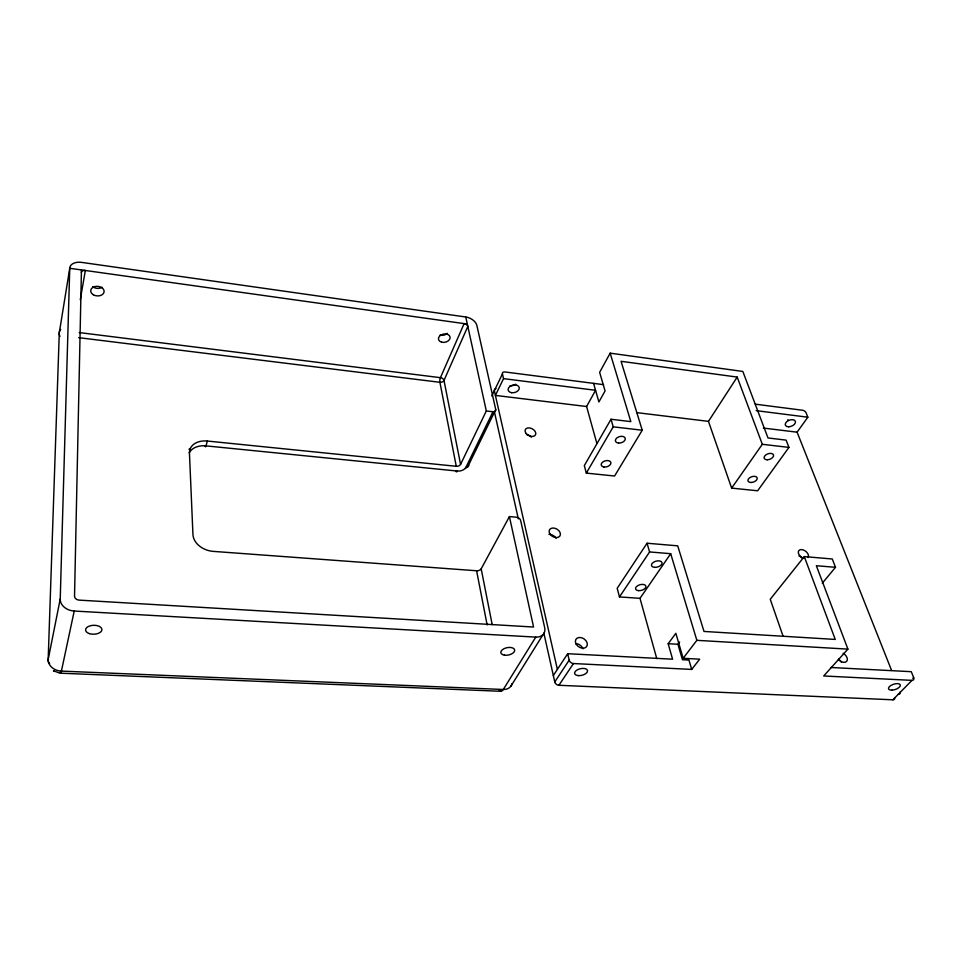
<?xml version="1.0" encoding="UTF-8"?>
<svg xmlns="http://www.w3.org/2000/svg" width="962" height="962" viewBox="0 0 962 962"><rect width="100%" height="100%" fill="white"/><g stroke="black" fill="none" stroke-linecap="round" stroke-linejoin="round"><path stroke-width="1.44" d="M81.445 269.925L74.531 596.139A4.714 3.68 7.2 0 0 79.173 600.12L533.573 627.032L509.415 516.594L516.462 517.219A3.812 2.694 28.7 0 1 520.634 520.502L544.696 627.693A12.157 9.079 32.1 0 1 535.774 637.109L503.294 689.489A11.676 4.281 -87.5 0 1 499.194 690.223M49.603 663.552A13.576 7.179 -1.2 0 1 48.172 659.535L60.233 599.001L69.745 268.29A11.845 7.492 12.6 0 1 81.614 262.385L465.764 316.991A10.233 6.433 24.4 0 1 476.851 325.409L495.731 409.535L468.638 465.007A10.305 6.578 -11 0 1 465.295 468.482M80.279 299.771L85.341 270.478A3.944 2.501 12.7 0 0 81.397 272.462M60.233 599.001A14.202 11.111 6.8 0 0 74.218 611.038L61.412 671.103A13.083 1.094 -85.2 0 1 60.281 672.065M465.764 316.991L486.315 410.978L460.57 464.393A3.451 2.201 -11 0 1 456.265 466.293L207.359 441.041L205.988 445.875A18.855 13.612 15.3 0 0 189.201 452.886M491.81 395.983L502.429 373.917A3.271 2.104 26.1 0 1 504.906 371.957L603.631 384.656M502.429 373.917L503.523 378.631L495.418 395.406L586.592 406.517L596.873 443.47M205.195 445.995A3.656 0.601 -84.4 0 0 205.988 445.875L457.359 471.055A6.878 4.377 -11.1 0 0 465.945 467.279L492.989 411.76A3.571 2.369 26.1 0 0 495.731 409.535M207.359 441.041A18.915 13.612 15.4 0 0 189.442 453.042L192.941 534.487A19.733 14.959 15.2 0 0 213.287 551.382L476.599 570.767A3.656 2.116 -11.2 0 0 481.18 568.843L509.415 516.594M610.161 353.162L630.832 421.621L611.014 419.252L584.319 465.596L586.327 473.112L614.574 476.022L642.231 430.23L621.067 361.303L737.193 377.08L708.465 421.368L731.637 488.107L757.635 490.788L788.936 447.402L786.11 440.115L768.001 437.963L742.832 371.44L610.161 353.162L599.639 372.33L605.074 390.945L598.905 401.96L593.578 383.369M586.592 406.517L595.562 390.295L503.523 378.631M586.327 473.112L613.215 426.827L611.014 419.252M510.918 686.183L543.025 634.595M553.33 675.552L567.688 653.703L672.594 659.198L668.169 643.722L675.853 633.321L683.152 658.297L699.675 659.174L691.702 669.42L573.448 663.539A3.86 2.886 34.6 0 1 569.191 660.136L567.688 653.703M894.768 698.063A3.559 2.285 42.1 0 1 892.868 699.795L558.91 685.281A3.776 2.874 34.9 0 1 554.761 681.938L569.191 660.136M822.269 583.249L835.509 567.303L832.274 558.982L804.292 556.601L835.244 639.429L703.992 631.445L677.717 545.839L647.053 543.229L617.183 588.311L619.48 596.921L639.995 598.34L670.694 553.691L649.591 551.947L619.48 596.921M558.91 685.281L573.448 663.539M731.637 488.107L762.313 444.288L737.193 377.08M891.546 670.358L797.089 432.178L807.852 417.207L806.06 412.782A3.03 1.768 33.5 0 0 802.609 410.257L755.242 404.16M691.702 669.42L688.948 660.052L682.431 659.716L677.933 644.275L679.653 641.979M683.152 658.297L696.849 640.331L670.694 553.691M804.292 556.601L770.249 599.266L782.96 635.882M835.509 567.303L816.353 565.728L847.907 649.122L823.712 675.973L912 680.362A3.62 2.285 41.7 0 0 913.659 677.561L911.279 671.692L830.867 667.484M912.794 678.438L913.659 677.561M892.868 699.795L912 680.362M60.63 673.196L500.865 691.293M668.169 643.722L677.933 644.275M74.218 611.038L535.774 637.109M696.849 640.331L847.907 649.122M486.315 410.978L492.989 411.76M613.215 426.827L642.231 430.23M762.313 444.288L788.936 447.402M636.916 412.65L708.465 421.368M763.371 428.066L797.089 432.178M78.668 337.65L439.911 382.299A3.283 2.249 -10.8 0 0 443.999 380.423L467.821 326.431A3.415 2.152 24.4 0 0 464.117 323.617L440.44 377.669A3.295 1.034 -83.2 0 0 439.911 382.299L456.265 466.293M79.173 332.563L440.44 377.669A3.295 2.177 24.1 0 1 443.999 380.423L460.57 464.393M756.144 410.642L807.852 417.207M467.304 324.062L69.745 268.29L59.295 332.708L48.172 659.535A13.504 10.907 4.4 0 0 61.412 671.103L503.294 689.489A11.604 9.031 32.5 0 0 512.049 683.669M59.62 673.111L53.463 670.767L54.365 671.223M647.053 543.229L649.591 551.947M639.995 598.34L656.769 658.585M557.383 669.396L494.348 390.704A3.235 2.116 26 0 1 496.019 388.72M494.444 411.952L518.326 518.855M543.843 633.092L554.761 681.938M481.18 568.843L492.195 624.651M476.599 570.767L487.145 624.939M803.691 558.321A5.76 3.644 36.8 0 1 798.328 551.791A5.76 3.644 36.8 0 1 804.809 550.673A5.76 3.644 36.8 0 1 808.008 557.575M843.169 653.282A6.169 4.016 40.3 0 1 846.752 661.243A6.169 4.016 40.3 0 1 838.371 659.379M798.989 555.916A5.736 3.644 36.9 0 1 802.26 558.225M838.611 659.259A6.133 4.016 40.4 0 1 841.485 662.313M526.515 434.475A5.724 3.824 27.6 0 1 531.252 437.217M548.929 534.391A6.061 4.281 30.3 0 1 556.048 538.287M575.997 643.638A6.445 4.786 34.3 0 1 582.96 648.821M515.788 384.187A5.664 3.824 -13.6 0 1 510.113 385.702M788.118 419.853A5.351 3.211 -21.2 0 1 787.601 419.985M900.095 692.039A3.571 2.285 42 0 1 898.255 694.311M102.092 287.289A6.71 4.81 5.2 0 1 92.665 286.712M447.342 333.345A5.892 4.185 -11.2 0 1 440.091 335.065M468.638 465.007A3.427 2.381 25.9 0 1 465.945 467.279M59.981 336.399A11.303 7.78 4.8 0 1 59.295 332.708A11.34 7.504 11.4 0 1 60.678 329.401M457.359 471.055A3.427 1.13 -84.3 0 1 455.844 470.887M188.973 449.362A22.571 16.318 15.3 0 1 189.767 448.797M576.046 643.939A6.481 4.786 34.3 0 0 586.423 646.861A6.481 4.786 34.3 0 0 581.601 637.734A6.481 4.786 34.3 0 0 576.046 643.939M526.19 433.561A5.748 3.824 27.6 0 0 535.437 434.992A5.748 3.824 27.6 0 0 529.689 427.934A5.748 3.824 27.6 0 0 526.19 433.561M549.987 534.066A6.085 4.281 30.3 0 0 559.812 536.171A6.085 4.281 30.3 0 0 554.485 528.15A6.085 4.281 30.3 0 0 549.987 534.066M751.082 482.491A4.846 2.802 -19.2 0 0 757.166 477.813A4.846 2.802 -19.2 0 0 749.518 477.886A4.846 2.802 -19.2 0 0 751.082 482.491M767.243 459.776A4.942 2.898 -19.9 0 0 773.496 454.942A4.942 2.898 -19.9 0 0 765.728 454.99A4.942 2.898 -19.9 0 0 767.243 459.776M618.602 443.061A5.099 3.199 -16.4 0 0 625.24 438.299A5.099 3.199 -16.4 0 0 617.171 437.71A5.099 3.199 -16.4 0 0 618.602 443.061M603.932 467.003A5.002 3.09 -15.7 0 0 610.93 462.758A5.002 3.09 -15.7 0 0 603.318 461.652A5.002 3.09 -15.7 0 0 603.932 467.003M638.395 590.644A5.351 2.922 -15.1 0 0 645.971 586.411A5.351 2.922 -15.1 0 0 637.914 585.545A5.351 2.922 -15.1 0 0 638.395 590.644M654.773 567.376A5.459 3.042 -15.8 0 0 662.012 562.65A5.459 3.042 -15.8 0 0 653.438 562.289A5.459 3.042 -15.8 0 0 654.773 567.376M511.507 392.688A5.688 3.824 -13.6 0 0 519.252 387.638A5.688 3.824 -13.6 0 0 510.317 386.171A5.688 3.824 -13.6 0 0 511.507 392.688M578.294 675.625A6.65 3.403 -13.1 0 0 587.566 670.61A6.65 3.403 -13.1 0 0 577.332 669.805A6.65 3.403 -13.1 0 0 578.294 675.625M788.587 426.779A5.363 3.199 -21.1 0 0 795.418 421.452A5.363 3.199 -21.1 0 0 787.06 421.44A5.363 3.199 -21.1 0 0 788.587 426.779M892.063 690.139A6.205 2.766 -18.4 0 0 900.336 685.016A6.205 2.766 -18.4 0 0 890.884 685.473A6.205 2.766 -18.4 0 0 892.063 690.139M89.37 633.609A8.177 4.461 -1.5 0 0 101.912 629.797A8.177 4.461 -1.5 0 0 89.959 625.865A8.177 4.461 -1.5 0 0 89.37 633.609M93.314 294.757A6.734 4.81 5 0 0 104.076 292.027A6.734 4.81 5 0 0 94.853 286.556A6.734 4.81 5 0 0 93.314 294.757M504.437 655.17A7.059 3.752 -11.6 0 0 514.706 650.228A7.059 3.752 -11.6 0 0 504.124 648.628A7.059 3.752 -11.6 0 0 504.437 655.17M441.666 342.195A5.916 4.185 -11.2 0 0 450.132 337.337A5.916 4.185 -11.2 0 0 441.041 334.956A5.916 4.185 -11.2 0 0 441.666 342.195"/></g></svg>
